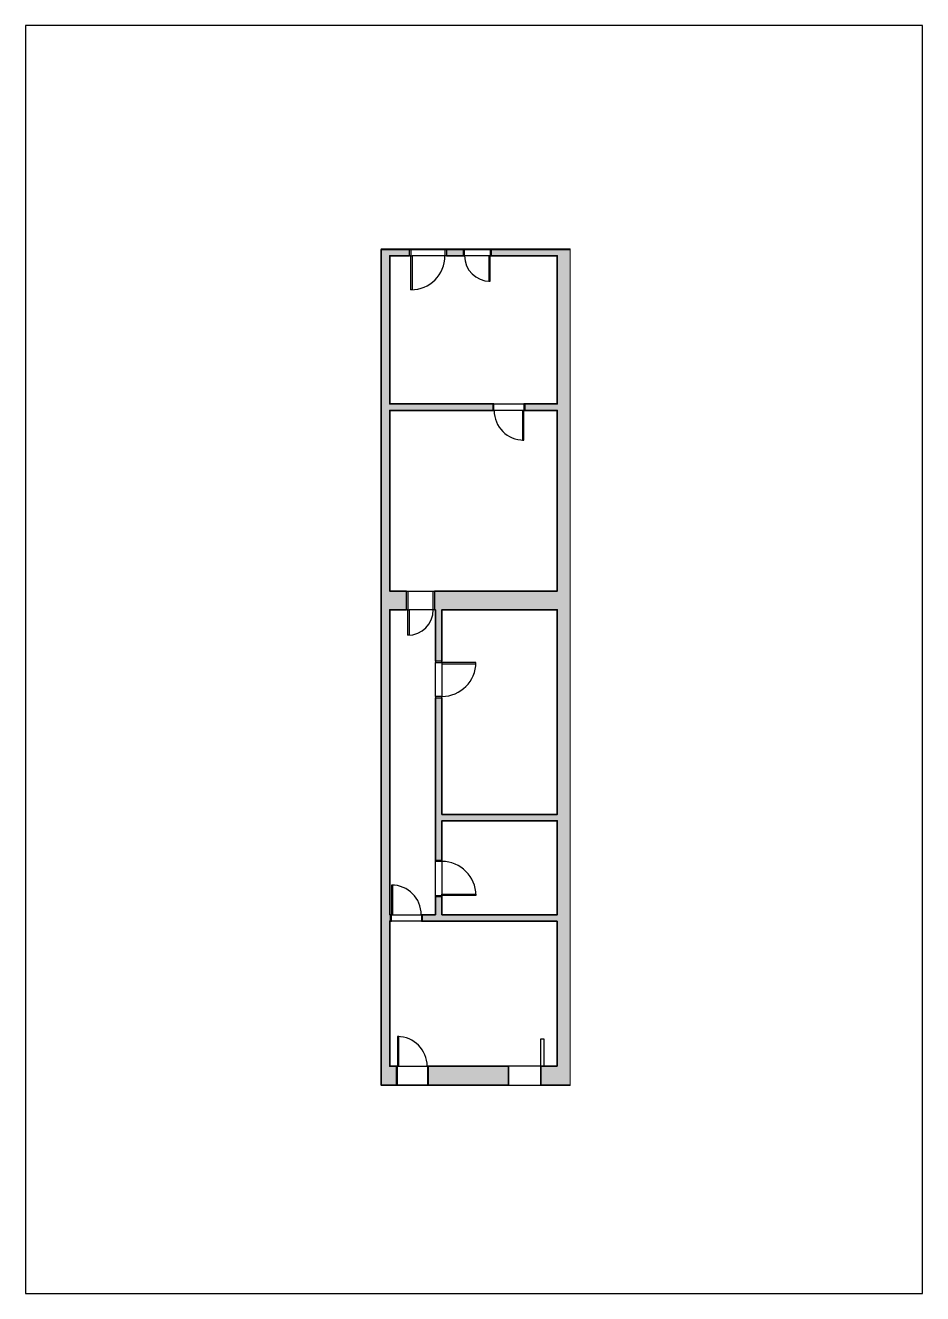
# Paper-space layout 'Layout1' of a CAD drawing. Header units: millimetres. Extents: x 64 to 274, y 59 to 356.
# The model-space entities are those that its viewports show. They can reach past a viewport. Long polylines and large blocks are cut down to what shows.
import ezdxf

# ---------------------------------------------------------------- set-up
doc = ezdxf.new("R2010")
doc.units = ezdxf.units.MM
for name, color, linetype, lineweight in [('A-ALV-___-___-EXI', 250, 'Continuous', 35), ('A-ESC-___-___-EXI', 250, 'Continuous', 25), ('A-JAN-___-___-EXI', 250, 'Continuous', 25), ('A-PIL-___-___-EXI', 250, 'Continuous', 25), ('A-POR-___-___-EXI', 250, 'Continuous', 25), ('A-VEG-___-___-EXI', 250, 'Continuous', 25)]:
    doc.layers.add(name, color=color, linetype=linetype, lineweight=lineweight)

# ---------------------------------------------------------------- blocks, each defined once
blk = doc.blocks.new('SVG - A4-22853593-Não nomeada')
at = {"layer": 'A-VEG-___-___-EXI'}
for p, q in [((64.29, 356.5), (64.29, 59.5)), ((274.29, 356.5), (64.29, 356.5)), ((274.29, 59.5), (274.29, 356.5)), ((64.29, 59.5), (274.29, 59.5))]:
    blk.add_line(p, q, dxfattribs=at)

msp = doc.modelspace()

# ---------------------------------------------------------------- hatches: boundary and pattern name
at = {"layer": 'A-ALV-___-___-EXI'}
h = msp.add_hatch(color=11, dxfattribs=at)
h.paths.add_polyline_path([(-4236, 23832), (-4236, 23982), (-5776, 23982), (-5776, 23832)])
h.paths.add_polyline_path([(-6831, 23832), (-6436, 23832), (-6436, 23982), (-6831, 23982)])
h.paths.add_polyline_path([(-8156, 23832), (-7691, 23832), (-7691, 23982), (-8356, 23982), (-8356, 23832)])
for points in [[(-8356, 4412), (-8156, 4412), (-8156, 23832), (-8356, 23832), (-8356, 7696)], [(-3936, 4412), (-3936, 23982), (-4236, 23982), (-4236, 4412)], [(-4236, 10602), (-4236, 10752), (-6936, 10752), (-6936, 10602), (-6146, 10602)], [(-4236, 4412), (-4236, 4852), (-4616, 4852), (-4616, 4412)]]:
    msp.add_hatch(color=11, dxfattribs=at).paths.add_polyline_path(points)
h = msp.add_hatch(color=11, dxfattribs=at)
h.paths.add_polyline_path([(-8156, 20212), (-5746, 20212), (-5746, 20362), (-8156, 20362)])
h.paths.add_polyline_path([(-4986, 20212), (-4236, 20212), (-4236, 20362), (-4986, 20362)])
h = msp.add_hatch(color=11, dxfattribs=at)
h.paths.add_polyline_path([(-8156, 15542), (-7766, 15542), (-7766, 15982), (-8156, 15982), (-8156, 15864)])
h.paths.add_polyline_path([(-7106, 15542), (-4236, 15542), (-4236, 15982), (-7106, 15982), (-7106, 15864)])
h = msp.add_hatch(color=11, dxfattribs=at)
h.paths.add_polyline_path([(-7086, 8402), (-6936, 8402), (-6936, 8822), (-7086, 8822)])
h.paths.add_polyline_path([(-7086, 9682), (-6936, 9682), (-6936, 13482), (-7086, 13482), (-7086, 11780)])
h.paths.add_polyline_path([(-7086, 14342), (-6936, 14342), (-6936, 15542), (-7086, 15542)])
h = msp.add_hatch(color=11, dxfattribs=at)
h.paths.add_polyline_path([(-8146, 8252), (-8146, 8402), (-8156, 8402), (-8156, 8252)])
h.paths.add_polyline_path([(-7386, 8252), (-4236, 8252), (-4236, 8402), (-7386, 8402)])
h = msp.add_hatch(color=11, dxfattribs=at)
h.paths.add_polyline_path([(-8156, 4412), (-8006, 4412), (-8006, 4852), (-8156, 4852)])
h.paths.add_polyline_path([(-5376, 4412), (-5376, 4852), (-7246, 4852), (-7246, 4412)])

# ---------------------------------------------------------------- linework, layer by layer
at = {"layer": 'A-ALV-___-___-EXI', "color": 7, "lineweight": 35}
for p, q in [((-6436, 23982), (-6831, 23982)), ((-6831, 23832), (-6436, 23832)), ((-7086, 13482), (-7086, 9682)), ((-7246, 4412), (-5376, 4412))]:
    msp.add_line(p, q, dxfattribs=at)
at = {"layer": 'A-ALV-___-___-EXI'}
for p, q in [((-3936, 23982), (-5776, 23982)), ((-3936, 4412), (-3936, 23982)), ((-4236, 8252), (-7386, 8252)), ((-4236, 4852), (-4236, 8252)), ((-7246, 4852), (-5376, 4852)), ((-5376, 4852), (-5376, 4412)), ((-5376, 4852), (-5376, 4412)), ((-4616, 4412), (-4616, 4852)), ((-4616, 4852), (-4236, 4852)), ((-4616, 4412), (-4616, 4852)), ((-4616, 4412), (-3936, 4412))]:
    msp.add_line(p, q, dxfattribs=at)
at = {"layer": 'A-ALV-___-___-EXI', "color": 7, "lineweight": 35}
for points in [[(-7691, 23982), (-8356, 23982), (-8356, 4412), (-8006, 4412)], [(-5746, 20362), (-8156, 20362), (-8156, 23832), (-7691, 23832)], [(-5776, 23832), (-4236, 23832), (-4236, 20362), (-4986, 20362)], [(-7766, 15982), (-8156, 15982), (-8156, 20212), (-5746, 20212)], [(-4986, 20212), (-4236, 20212), (-4236, 15982), (-7106, 15982)], [(-8146, 8402), (-8156, 8402), (-8156, 15542), (-7766, 15542)], [(-7106, 15542), (-7086, 15542), (-7086, 14342)], [(-6936, 14342), (-6936, 15542), (-4236, 15542), (-4236, 10752), (-6936, 10752), (-6936, 13482)], [(-6936, 9682), (-6936, 10602), (-4236, 10602), (-4236, 8402), (-6936, 8402), (-6936, 8822)], [(-7086, 8822), (-7086, 8402), (-7386, 8402)], [(-8006, 4852), (-8156, 4852), (-8156, 8252), (-8146, 8252)]]:
    msp.add_lwpolyline(points, dxfattribs=at)
at = {"layer": 'A-JAN-___-___-EXI'}
for p, q in [((-4616, 4852), (-5376, 4852)), ((-5376, 4412), (-4616, 4412)), ((-5376, 4412), (-4616, 4412))]:
    msp.add_line(p, q, dxfattribs=at)
msp.add_lwpolyline([(-4616, 5492), (-4546, 5492), (-4546, 4852), (-4616, 4852)], close=True, dxfattribs=at)
at = {"layer": 'A-POR-___-___-EXI'}
for p, q in [((-7691, 23832), (-7691, 23982)), ((-7691, 23982), (-7661, 23982)), ((-7661, 23832), (-7691, 23832)), ((-7661, 23982), (-7661, 23832)), ((-7659, 23832), (-7629, 23832)), ((-7659, 23036), (-7659, 23832)), ((-7629, 23832), (-7629, 23036)), ((-6861, 23982), (-6831, 23982)), ((-6861, 23832), (-6861, 23982)), ((-6831, 23832), (-6861, 23832)), ((-6831, 23982), (-6831, 23832)), ((-6436, 23982), (-6436, 23832)), ((-6406, 23982), (-6436, 23982)), ((-6436, 23832), (-6406, 23832)), ((-6406, 23832), (-6406, 23982)), ((-5808, 23832), (-5838, 23832)), ((-5838, 23832), (-5838, 23236)), ((-5808, 23236), (-5808, 23832)), ((-5776, 23982), (-5806, 23982)), ((-5806, 23982), (-5806, 23832)), ((-5806, 23832), (-5776, 23832)), ((-5776, 23832), (-5776, 23982)), ((-5838, 23236), (-5808, 23236)), ((-7629, 23036), (-7659, 23036)), ((-5746, 20362), (-5746, 20212)), ((-5716, 20362), (-5746, 20362)), ((-5746, 20212), (-5716, 20212)), ((-5716, 20212), (-5716, 20362)), ((-5018, 20212), (-5048, 20212)), ((-5048, 20212), (-5048, 19516)), ((-5018, 19516), (-5018, 20212)), ((-4986, 20362), (-5016, 20362)), ((-5016, 20362), (-5016, 20212)), ((-5016, 20212), (-4986, 20212)), ((-4986, 20212), (-4986, 20362)), ((-5048, 19516), (-5018, 19516)), ((-7766, 15542), (-7766, 15982)), ((-7766, 15982), (-7736, 15982)), ((-7736, 15982), (-7736, 15542)), ((-7136, 15982), (-7106, 15982)), ((-7136, 15542), (-7136, 15982)), ((-7106, 15982), (-7106, 15542)), ((-7736, 15542), (-7766, 15542)), ((-7734, 15542), (-7704, 15542)), ((-7734, 14946), (-7734, 15542)), ((-7704, 15542), (-7704, 14946)), ((-7106, 15542), (-7136, 15542)), ((-7704, 14946), (-7734, 14946)), ((-7086, 14342), (-7086, 14312)), ((-6936, 14342), (-7086, 14342)), ((-7086, 14312), (-6936, 14312)), ((-6936, 14312), (-6936, 14342)), ((-6140, 14310), (-6936, 14310)), ((-6936, 14310), (-6936, 14280)), ((-6936, 14280), (-6140, 14280)), ((-6140, 14280), (-6140, 14310)), ((-6936, 13512), (-7086, 13512)), ((-7086, 13512), (-7086, 13482)), ((-7086, 13482), (-6936, 13482)), ((-6936, 13482), (-6936, 13512)), ((-7086, 9652), (-7086, 9682)), ((-7086, 9682), (-6936, 9682)), ((-6936, 9652), (-7086, 9652)), ((-6936, 9682), (-6936, 9652)), ((-8084, 9098), (-8114, 9098)), ((-8114, 9098), (-8114, 8402)), ((-8084, 8402), (-8084, 9098)), ((-7086, 8852), (-6936, 8852)), ((-7086, 8822), (-7086, 8852)), ((-6936, 8822), (-7086, 8822)), ((-6936, 8884), (-6140, 8884)), ((-6936, 8854), (-6936, 8884)), ((-6140, 8854), (-6936, 8854)), ((-6936, 8852), (-6936, 8822)), ((-6140, 8884), (-6140, 8854)), ((-8116, 8402), (-8146, 8402)), ((-8146, 8402), (-8146, 8252)), ((-8116, 8252), (-8116, 8402)), ((-8114, 8402), (-8084, 8402)), ((-7386, 8402), (-7416, 8402)), ((-7416, 8402), (-7416, 8252)), ((-7386, 8252), (-7386, 8402)), ((-8146, 8252), (-8116, 8252)), ((-7416, 8252), (-7386, 8252)), ((-7944, 5548), (-7974, 5548)), ((-7974, 5548), (-7974, 4852)), ((-7944, 4852), (-7944, 5548)), ((-7976, 4852), (-8006, 4852)), ((-8006, 4852), (-8006, 4412)), ((-7976, 4412), (-7976, 4852)), ((-7974, 4852), (-7944, 4852)), ((-7246, 4852), (-7276, 4852)), ((-7276, 4852), (-7276, 4412)), ((-7246, 4412), (-7246, 4852)), ((-8006, 4412), (-7976, 4412)), ((-7276, 4412), (-7246, 4412))]:
    msp.add_line(p, q, dxfattribs=at)
at = {"layer": 'A-POR-___-___-EXI', "color": 250}
for p, q in [((-7661, 23982), (-6861, 23982)), ((-7659, 23832), (-7661, 23832)), ((-6861, 23832), (-7629, 23832)), ((-6406, 23982), (-5806, 23982)), ((-5838, 23832), (-6406, 23832)), ((-5806, 23832), (-5808, 23832)), ((-5716, 20362), (-5016, 20362)), ((-5048, 20212), (-5716, 20212)), ((-5016, 20212), (-5018, 20212)), ((-7736, 15982), (-7136, 15982)), ((-7734, 15542), (-7736, 15542)), ((-7136, 15542), (-7704, 15542)), ((-7086, 13512), (-7086, 14312)), ((-6936, 14312), (-6936, 14310)), ((-6936, 14280), (-6936, 13512)), ((-7086, 8852), (-7086, 9652)), ((-6936, 9652), (-6936, 8884)), ((-6936, 8854), (-6936, 8852)), ((-8116, 8402), (-8114, 8402)), ((-8084, 8402), (-7416, 8402)), ((-7416, 8252), (-8116, 8252)), ((-7976, 4852), (-7974, 4852)), ((-7944, 4852), (-7276, 4852)), ((-7276, 4412), (-7976, 4412))]:
    msp.add_line(p, q, dxfattribs=at)
at = {"layer": 'A-POR-___-___-EXI'}
for centre, radius, start, end in [((-7659, 23832), 796, 270, 0), ((-5808, 23832), 596, 180, 270), ((-5018, 20212), 696, 180, 270), ((-7734, 15542), 596, 270, 0), ((-6936, 14310), 796, 270, 0), ((-6936, 8854), 796, 0, 90), ((-8114, 8402), 696, 0, 90), ((-7974, 4852), 696, 0, 90)]:
    msp.add_arc(centre, radius, start, end, dxfattribs=at)

psp = doc.layouts.get("Layout1")

# ---------------------------------------------------------------- block references
at = {"layer": 'A-PIL-___-___-EXI'}
psp.add_blockref('SVG - A4-22853593-Não nomeada', (0, 0), dxfattribs=at)

# ---------------------------------------------------------------- viewports
at = {"layer": 'A-ESC-___-___-EXI'}
psp.add_viewport(center=(169.67, 206.18), size=(44.2, 195.9), view_center_point=(-6146.08, 14196.75), view_height=19590, dxfattribs=at)

doc.saveas('drawing.dxf')
